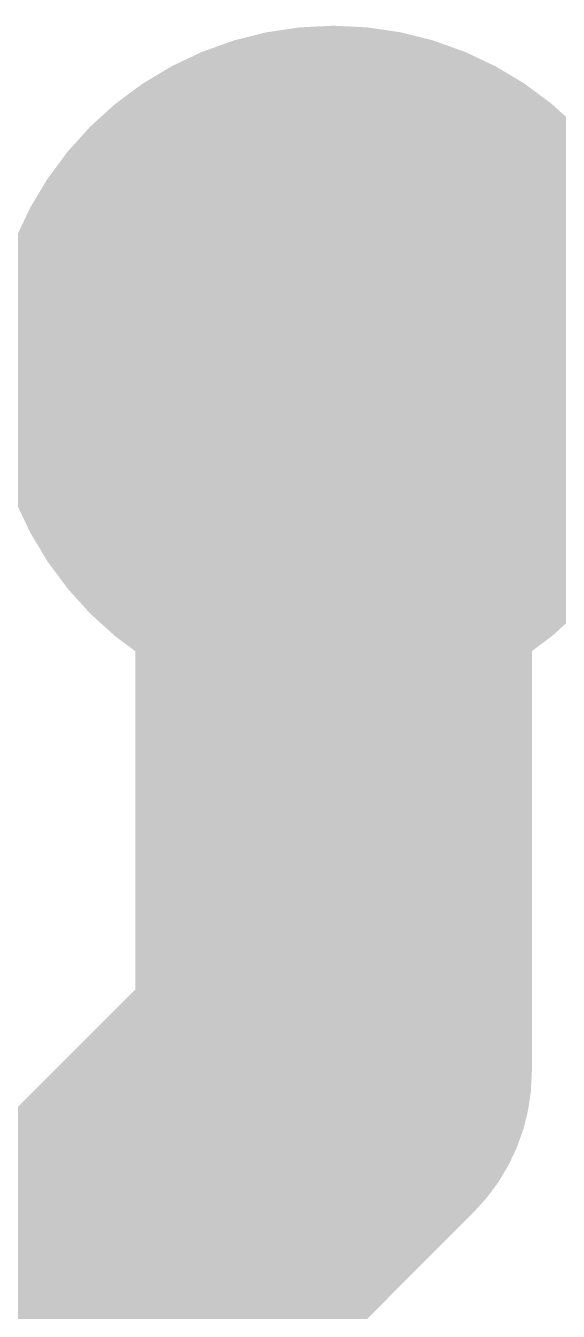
# Model space of a CAD drawing. Header units: inches. Extents: x 32166 to 66782, y 2386 to 7162.
# Drawn here: x 33167.4 to 33207.7, y 3628 to 3725.1 of the extents above; entities that cross this region are included whole.
import ezdxf

# ---------------------------------------------------------------- set-up
doc = ezdxf.new("R2010")
doc.units = ezdxf.units.IN
doc.header["$LTSCALE"] = 0.64311
doc.header["$MEASUREMENT"] = 0
for name, color, linetype in [('MULTILAYER', 9, 'CONTINUOUS'), ('TOPLAYER', 1, 'CONTINUOUS'), ('TOPSOLDER', 216, 'CONTINUOUS')]:
    doc.layers.add(name, color=color, linetype=linetype)

msp = doc.modelspace()

# ---------------------------------------------------------------- linework, layer by layer
at = {"layer": 'MULTILAYER', "const_width": 25}
msp.add_lwpolyline([(33178.18, 3699.081, 1), (33203.18, 3699.081, 1)], format="xyb", close=True, dxfattribs=at)
at = {"layer": 'TOPLAYER'}
for points, const_width in [([(33178.18, 3699.081, 1), (33203.18, 3699.081, 1)], 25), ([(33183.18, 3699.081, 1), (33198.18, 3699.081, 1)], 15), ([(33183.18, 3646.081, 1), (33198.18, 3646.081, 1)], 15), ([(33183.18, 3646.081, 1), (33198.18, 3646.081, 1)], 15)]:
    msp.add_lwpolyline(points, format="xyb", close=True, dxfattribs=dict(at, const_width=const_width))
at = {"layer": 'TOPLAYER', "const_width": 30}
for points in [[(33190.68, 3646.081), (33190.68, 3699.081)], [(33138.38, 3593.781), (33190.68, 3646.081)]]:
    msp.add_lwpolyline(points, dxfattribs=at)
at = {"layer": 'TOPSOLDER'}
for points, const_width in [([(33177.672, 3699.081, 1), (33203.688, 3699.081, 1)], 26.016), ([(33184.18, 3699.081, 1), (33197.18, 3699.081, 1)], 13), ([(33184.18, 3645.681, 1), (33197.18, 3645.681, 1)], 13), ([(33184.18, 3645.681, 1), (33197.18, 3645.681, 1)], 13)]:
    msp.add_lwpolyline(points, format="xyb", close=True, dxfattribs=dict(at, const_width=const_width))
at = {"layer": 'TOPSOLDER', "const_width": 26}
for points in [[(33190.68, 3645.681), (33190.68, 3699.081)], [(33103.78, 3558.781), (33190.68, 3645.681)]]:
    msp.add_lwpolyline(points, dxfattribs=at)

doc.saveas('drawing.dxf')
